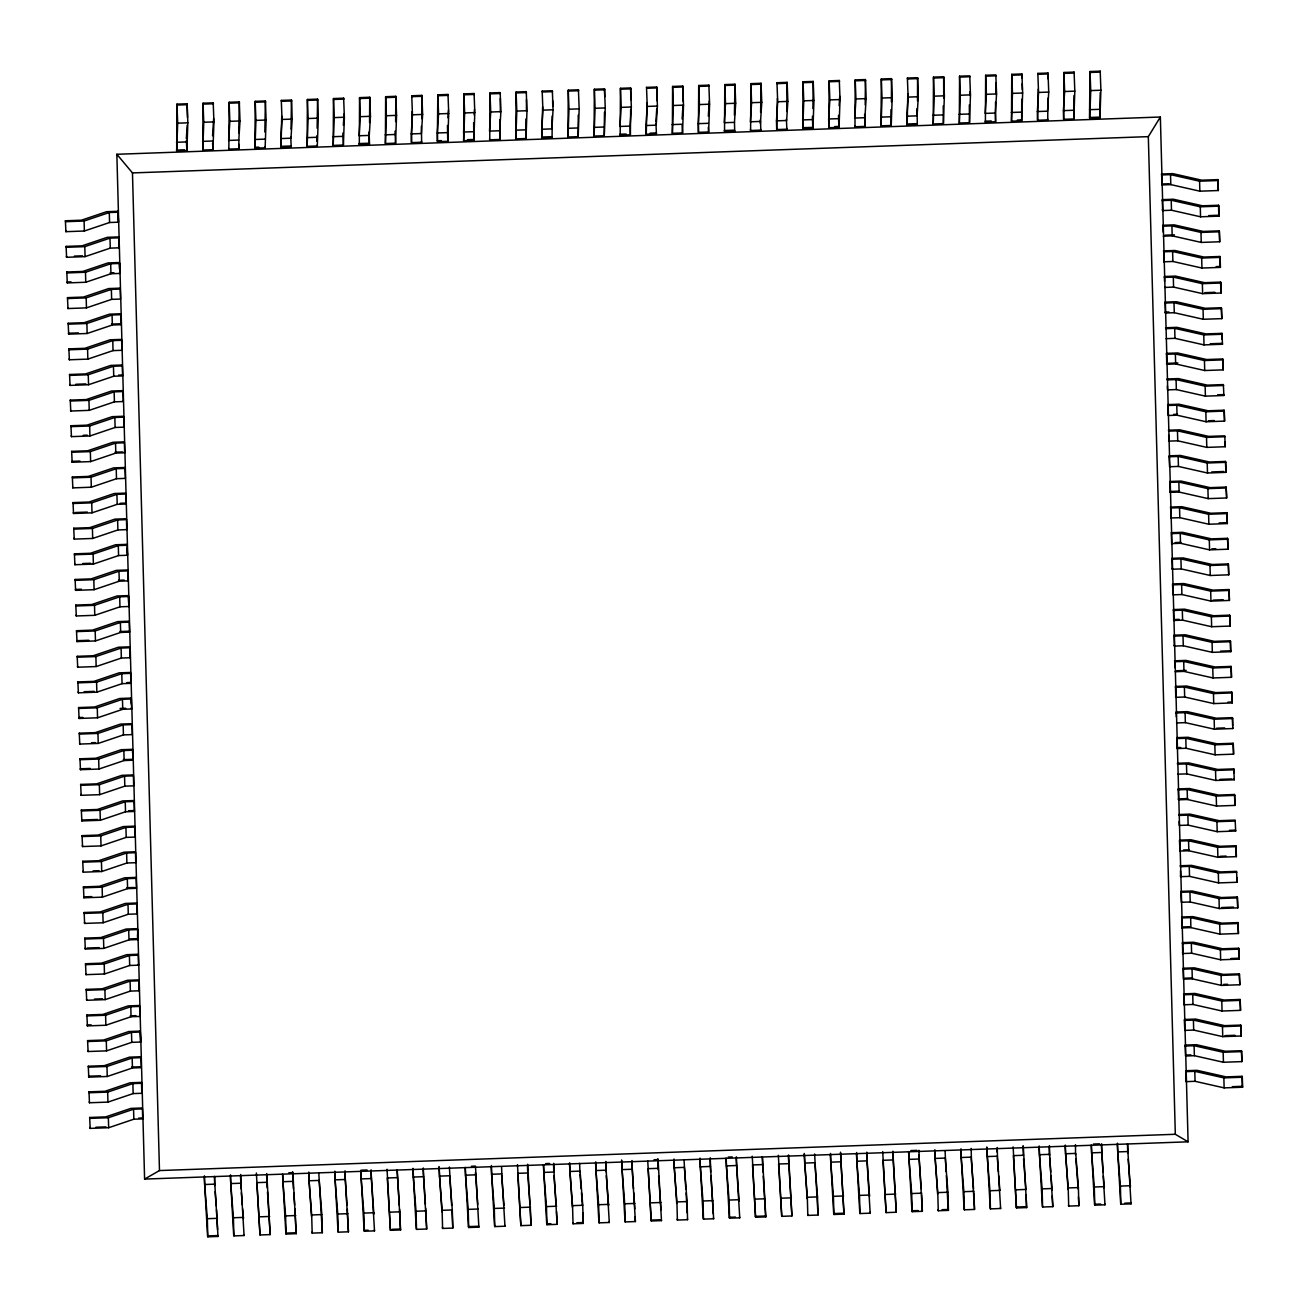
<?xml version="1.0" encoding="UTF-8"?>
<svg xmlns="http://www.w3.org/2000/svg" width="1308" height="1308" viewBox="0 0 1308 1308"><rect width="100%" height="100%" fill="white"/><g stroke="black" fill="none" stroke-linecap="round" stroke-linejoin="round"><path stroke-width="1.5" d="M176.694 150.992L177.675 123.181L176.956 104.133L187.126 103.773L187.845 122.821L186.864 150.633L176.694 150.992L176.956 104.133M186.341 138.599L187.191 125.241M213.204 102.841L213.94 121.889L212.959 149.701L202.789 150.06L203.77 122.249L203.034 103.201L213.204 102.841L213.449 103.757L203.263 104.117M212.55 135.77L213.645 118.57M229.129 102.269L229.848 121.317L228.638 140.43L238.808 140.054L240.018 120.957L239.299 101.91L229.129 102.269L228.867 149.128L239.037 148.769L238.808 140.054M238.759 132.925L239.299 101.91M254.962 148.196L255.943 120.385L255.207 101.337L265.393 100.978L266.113 120.025L265.132 147.837L254.962 148.196L255.207 101.337M264.837 131.994L265.393 100.978M281.727 116.15L281.04 147.264L291.226 146.905L290.736 136.735M280.811 138.566L282.021 119.453L281.302 100.405L291.471 100.046L292.191 119.093L290.981 138.207L280.811 138.566L281.04 147.264M291.046 129.149L291.471 100.046M307.135 146.349L308.116 118.521L307.38 99.49L317.566 99.114L318.285 118.161L317.304 145.973L307.135 146.349L307.38 99.49M317.141 128.217L317.566 99.114M343.644 98.182L344.38 117.23L343.399 145.041L333.213 145.417L334.194 117.606L333.475 98.558L343.644 98.182L343.89 99.097L333.704 99.457M343.35 125.372L344.069 113.91M359.569 97.626L360.289 116.674L359.079 135.77L369.248 135.411L370.458 116.298L369.739 97.25L359.569 97.626L359.308 144.485L369.477 144.109L369.248 135.411M369.559 122.543L369.739 97.25M385.402 143.553L386.367 115.742L385.647 96.694L395.817 96.318L396.553 115.366L395.572 143.177L385.402 143.553L385.647 96.694M395.637 121.611L395.817 96.318M412.167 111.491L411.48 142.621L421.65 142.245L421.372 126.402M411.252 133.907L412.461 114.81L411.742 95.762L421.912 95.386L422.631 114.434L421.421 133.547L411.252 133.907L411.48 142.621M421.846 118.766L421.912 95.386M448.006 94.454L448.726 113.502L447.745 141.313L437.575 141.689L437.33 132.975L438.556 113.878L437.82 94.83L448.006 94.454L448.235 95.37L438.066 95.729M447.45 125.47L447.745 141.313M447.941 117.834L448.431 110.183M474.085 93.522L474.804 112.57L473.839 140.381L463.653 140.757L464.634 112.946L463.915 93.898L474.085 93.522L474.314 94.438L464.144 94.797M473.659 122.625L473.839 140.381M474.15 114.99L474.51 109.251M489.993 92.966L490.729 112.014L489.503 131.111L499.689 130.751L500.899 111.638L500.179 92.59L489.993 92.966L489.748 139.825L499.918 139.449L499.689 130.751M499.869 119.78L499.918 139.449M500.359 112.145L500.326 98.492M515.826 138.893L516.807 111.082L516.088 92.034L526.257 91.658L526.993 110.706L526.012 138.517L515.826 138.893L516.088 92.034M525.963 118.848L526.012 138.517M526.437 111.213L526.47 99.522M542.607 106.831L541.921 137.961L552.09 137.602L552.172 116.02M541.692 129.247L542.902 110.15L542.182 91.102L552.352 90.743L553.071 109.774L551.862 128.887L541.692 129.247L541.921 137.961M578.43 89.811L579.166 108.858L578.185 136.67L567.999 137.029L568.98 109.218L568.261 90.17L578.43 89.811L578.676 90.71L568.49 91.07M578.25 115.088L578.185 136.67M594.094 136.097L595.075 108.286L594.355 89.238L604.525 88.879L605.244 107.926L604.263 135.738L594.094 136.097L594.355 89.238M604.459 112.243L604.263 135.738M620.433 88.306L621.153 107.354L619.943 126.451L630.113 126.091L631.339 106.994L630.603 87.947L620.433 88.306L620.188 135.165L630.358 134.806L630.113 126.091M630.669 109.398L630.358 134.806M646.953 103.103L646.266 134.233L656.436 133.874L655.962 123.688M646.038 125.519L647.247 106.422L646.528 87.374L656.698 87.015L657.417 106.062L656.207 125.159L646.038 125.519L646.266 134.233M655.913 121.84L656.763 108.466M672.361 133.302L673.342 105.49L672.606 86.442L682.792 86.083L683.512 105.13L682.531 132.942L672.361 133.302L672.606 86.442M682.122 118.995L682.972 105.621M708.871 85.151L709.59 104.199L708.625 132.01L698.439 132.37L698.21 123.655L699.42 104.558L698.701 85.51L708.871 85.151L709.1 86.05L698.93 86.41M708.331 116.15L709.296 100.88M724.779 84.579L725.515 103.626L724.289 122.723L734.475 122.363L735.685 103.267L734.965 84.219L724.779 84.579L724.534 131.438L734.704 131.078L734.475 122.363M734.409 115.218L734.965 84.219M750.874 83.647L751.593 102.694L750.383 121.791L760.553 121.431L761.779 102.335L761.043 83.287L750.874 83.647L750.612 130.506L760.798 130.146L760.553 121.431M760.618 112.39L761.043 83.287M777.393 98.443L776.707 129.574L786.876 129.214L786.402 119.028M776.478 120.859L777.688 101.762L776.968 82.715L787.138 82.355L787.857 101.403L786.648 120.5L776.478 120.859L776.707 129.574M786.713 111.458L787.138 82.355M802.801 128.642L803.766 100.83L803.047 81.783L813.216 81.423L813.952 100.471L812.971 128.282L802.801 128.642L803.047 81.783M812.922 108.613L813.216 81.423M839.311 80.491L840.03 99.539L839.049 127.35L828.88 127.71L828.651 118.995L829.861 99.898L829.141 80.851L839.311 80.491L839.54 81.39L829.37 81.766M839.131 105.768L839.736 96.22M855.219 79.919L855.955 98.967L854.729 118.063L864.915 117.704L866.125 98.607L865.405 79.559L855.219 79.919L854.974 126.778L865.144 126.418L864.915 117.704M865.209 104.836L865.405 79.559M881.052 125.846L882.033 98.035L881.314 78.987L891.484 78.627L892.203 97.675L891.222 125.486L881.052 125.846L881.314 78.987M890.944 109.627L891.222 125.486M891.418 101.991L891.484 78.627M907.817 93.784L907.147 124.914L917.317 124.554L917.022 108.695M906.902 116.199L908.128 97.103L907.392 78.055L917.578 77.695L918.298 96.743L917.088 115.84L906.902 116.199L907.147 124.914M917.513 101.059L917.578 77.695M933.225 123.982L934.206 96.171L933.487 77.123L943.657 76.763L944.376 95.811L943.411 123.622L933.225 123.982L933.487 77.123M943.231 105.866L943.411 123.622M943.722 98.214L943.657 76.763M959.32 123.05L960.301 95.239L959.565 76.191L969.751 75.831L970.471 94.879L969.49 122.69L959.32 123.05L959.565 76.191M969.326 104.934L969.49 122.69M969.931 95.386L970.176 91.56M985.66 75.259L986.379 94.307L985.169 113.404L995.339 113.044L996.565 93.947L995.829 74.899L985.66 75.259L985.398 122.118L995.584 121.758L995.339 113.044M995.535 102.089L995.584 121.758M996.009 94.454L996.042 82.764M1011.493 121.186L1012.474 93.375L1011.754 74.327L1021.924 73.967L1022.643 93.015L1021.662 120.827L1011.493 121.186L1011.754 74.327M1021.744 99.245L1021.662 120.827M1038.258 89.124L1037.587 120.254L1047.757 119.895L1047.822 98.313M1037.342 111.54L1038.552 92.443L1037.833 73.395L1048.002 73.035L1048.738 92.083L1047.512 111.18L1037.342 111.54L1037.587 120.254M1074.097 72.103L1074.816 91.151L1073.835 118.963L1063.666 119.322L1063.437 110.608L1064.647 91.511L1063.927 72.463L1074.097 72.103L1074.326 73.019L1064.156 73.379M1074.032 95.468L1073.835 118.963M1100.191 71.172L1100.911 90.219L1099.93 118.031L1089.76 118.39L1090.741 90.579L1090.005 71.531L1100.191 71.172L1100.42 72.087L1090.251 72.447M1100.241 92.639L1099.93 118.031M1188.089 1141.819L1175.32 1134.281L1148.326 136.637L1160.36 117.017L116.853 154.279L144.599 1179.08L1188.089 1141.819L1160.36 117.017M144.599 1179.08L159.478 1170.562L1175.32 1134.281M118.161 212.207L117.933 211.291L106.602 211.7L81.423 220.202L65.4 220.774L65.629 221.69L84.104 221.019L109.3 212.517L118.161 212.207L118.439 222.197L109.561 222.507L84.366 231.009L65.907 231.679L65.678 230.764M118.848 237.827L118.619 236.912L107.305 237.32L82.11 245.822L66.087 246.394L66.332 247.31L84.791 246.64L109.986 238.138L118.848 237.827L119.126 247.817L110.264 248.128L85.069 256.63L66.594 257.3L66.365 256.384M119.551 263.448L119.322 262.532L107.992 262.941L82.796 271.443L66.79 272.015L67.019 272.931L85.494 272.26L110.673 263.758L119.551 263.448L119.813 273.437L110.951 273.748L85.756 282.25L67.297 282.92L67.051 282.005L71.057 281.858M120.238 289.068L120.009 288.152L108.678 288.561L83.499 297.063L67.476 297.635L67.705 298.551L86.181 297.881L111.376 289.379L120.238 289.068L120.516 299.058L111.638 299.368L86.459 307.87L67.983 308.541L67.754 307.625M120.941 314.688L120.696 313.773L109.382 314.182L84.186 322.684L68.18 323.256L68.408 324.171L86.884 323.501L112.063 314.999L120.941 314.688L121.203 324.678L112.341 324.989L87.145 333.491L68.67 334.161L68.441 333.246L78.447 332.886M121.628 340.293L121.399 339.393L110.068 339.802L84.889 348.304L68.866 348.876L69.095 349.792L87.571 349.122L112.766 340.62L121.628 340.293L121.906 350.299L113.028 350.609L87.849 359.111L69.373 359.782L69.144 358.866M122.331 365.913L122.085 365.014L110.771 365.423L85.576 373.924L69.553 374.497L69.798 375.396L88.257 374.742L113.453 366.24L122.331 365.913L122.592 375.919L113.731 376.23L88.535 384.732L70.06 385.402L69.831 384.487M123.017 391.533L122.788 390.634L111.458 391.043L86.263 399.545L70.256 400.117L70.485 401.016L88.96 400.362L114.139 391.86L123.017 391.533L123.295 401.54L114.417 401.85L89.222 410.352L70.763 411.023L70.518 410.107M123.704 417.154L123.475 416.255L112.161 416.663L86.966 425.165L70.943 425.738L71.188 426.637L89.647 425.983L114.842 417.481L123.704 417.154L123.982 427.16L115.104 427.471L89.925 435.973L71.45 436.643L71.221 435.728M124.407 442.774L124.178 441.875L112.848 442.284L87.652 450.786L71.646 451.358L71.875 452.257L90.35 451.603L115.529 443.101L124.407 442.774L124.669 452.781L115.807 453.091L90.612 461.593L72.153 462.264L71.907 461.348L79.919 461.054M125.094 468.395L124.865 467.496L113.534 467.904L88.355 476.406L72.332 476.979L72.561 477.878L91.037 477.224L116.232 468.722L125.094 468.395L125.372 478.385L116.494 478.712L91.315 487.214L72.839 487.884L72.61 486.968M125.797 494.015L125.552 493.116L114.237 493.508L89.042 502.027L73.035 502.599L73.264 503.498L91.724 502.844L116.919 494.342L125.797 494.015L126.058 504.005L117.197 504.332L92.001 512.834L73.526 513.488L73.297 512.589M126.484 519.636L126.255 518.736L114.924 519.129L89.745 527.647L73.722 528.219L73.951 529.119L92.427 528.465L117.622 519.963L126.484 519.636L126.762 529.626L117.883 529.953L92.688 538.455L74.229 539.109L73.984 538.209M127.17 545.256L126.941 544.357L115.627 544.749L90.432 553.268L74.409 553.84L74.654 554.739L93.113 554.085L118.309 545.583L127.17 545.256L127.448 555.246L118.57 555.573L93.391 564.075L74.916 564.729L74.687 563.83M127.873 570.877L127.644 569.977L116.314 570.37L91.119 578.888L75.112 579.46L75.341 580.36L93.816 579.706L118.995 571.204L127.873 570.877L128.135 580.866L119.273 581.193L94.078 589.695L75.619 590.349L75.374 589.45L81.39 589.238M128.56 596.497L128.331 595.598L117.001 595.99L91.822 604.509L75.799 605.081L76.028 605.98L94.503 605.326L119.698 596.824L128.56 596.497L128.838 606.487L119.96 606.814L94.781 615.316L76.305 615.97L76.077 615.071M129.263 622.117L129.018 621.218L117.704 621.611L92.508 630.129L76.502 630.701L76.731 631.601L95.19 630.947L120.385 622.444L129.263 622.117L129.525 632.107L120.663 632.434L95.468 640.936L76.992 641.59L76.763 640.691L88.78 640.266M129.95 647.738L129.721 646.839L118.39 647.231L93.211 655.749L77.188 656.322L77.417 657.221L95.893 656.567L121.088 648.065L129.95 647.738L130.228 657.728L121.35 658.055L96.154 666.557L77.695 667.211L77.466 666.312M130.637 673.358L130.408 672.459L119.093 672.852L93.898 681.37L77.875 681.942L78.12 682.841L96.579 682.187L121.775 673.685L130.637 673.358L130.914 683.348L122.053 683.675L96.857 692.177L78.382 692.831L78.153 691.932M131.34 698.979L131.111 698.08L119.78 698.472L94.585 706.99L78.578 707.563L78.807 708.462L97.282 707.808L122.462 699.289L131.34 698.979L131.601 708.969L122.739 709.296L97.544 717.798L79.085 718.452L78.84 717.552L82.845 717.405M132.026 724.599L131.797 723.7L120.467 724.092L95.288 732.611L79.265 733.183L79.494 734.082L97.969 733.428L123.165 724.91L132.026 724.599L132.304 734.589L123.426 734.916L98.247 743.418L79.772 744.072L79.543 743.173M132.729 750.22L132.484 749.321L121.17 749.713L95.975 758.231L79.968 758.803L80.197 759.703L98.672 759.049L123.851 750.53L132.729 750.22L132.991 760.21L124.129 760.537L98.934 769.039L80.458 769.693L80.229 768.793L90.236 768.434M133.416 775.84L133.187 774.925L121.857 775.333L96.678 783.852L80.655 784.424L80.883 785.323L99.359 784.669L124.554 776.151L133.416 775.84L133.694 785.83L124.816 786.157L99.637 794.659L81.161 795.313L80.933 794.414M134.119 801.461L133.874 800.545L122.56 800.954L97.364 809.472L81.341 810.028L81.587 810.944L100.046 810.29L125.241 801.771L134.119 801.461L134.381 811.451L125.519 811.778L100.324 820.279L81.848 820.934L81.619 820.034L97.642 819.462M134.806 827.081L134.577 826.166L123.246 826.574L98.051 835.076L82.044 835.649L82.273 836.564L100.749 835.91L125.928 827.392L134.806 827.081L135.067 837.071L126.206 837.382L101.01 845.9L82.551 846.554L82.306 845.655M135.492 852.702L135.264 851.786L123.949 852.195L98.754 860.697L82.731 861.269L82.976 862.185L101.435 861.531L126.631 853.012L135.492 852.702L135.77 862.691L126.892 863.002L101.713 871.52L83.238 872.174L83.009 871.275M136.196 878.322L135.967 877.406L124.636 877.815L99.441 886.317L83.434 886.889L83.663 887.805L102.138 887.151L127.317 878.633L136.196 878.322L136.457 888.312L127.595 888.623L102.4 897.141L83.925 897.795L83.696 896.896L91.707 896.601M136.882 903.942L136.653 903.027L125.323 903.436L100.144 911.938L84.121 912.51L84.35 913.425L102.825 912.771L128.02 904.253L136.882 903.942L137.16 913.932L128.282 914.243L103.103 922.761L84.628 923.415L84.399 922.516M137.585 929.563L137.34 928.647L126.026 929.056L100.83 937.558L84.824 938.13L85.053 939.046L103.512 938.392L128.707 929.874L137.585 929.563L137.847 939.553L128.985 939.863L103.79 948.382L85.314 949.036L85.085 948.12M138.272 955.183L138.043 954.268L126.713 954.676L101.534 963.179L85.51 963.751L85.739 964.666L104.215 964.012L129.41 955.494L138.272 955.183L138.55 965.173L129.672 965.484L104.477 974.002L86.017 974.656L85.772 973.741M138.959 980.804L138.73 979.888L127.416 980.297L102.22 988.799L86.197 989.371L86.442 990.287L104.902 989.633L130.097 981.114L138.959 980.804L139.237 990.794L130.359 991.104L105.18 999.623L86.704 1000.277L86.475 999.361M139.662 1006.424L139.433 1005.509L128.102 1005.917L102.907 1014.419L86.9 1014.992L87.129 1015.907L105.605 1015.253L130.784 1006.735L139.662 1006.424L139.923 1016.414L131.062 1016.725L105.866 1025.243L87.407 1025.897L87.162 1024.981L91.168 1024.851M140.348 1032.045L140.12 1031.129L128.789 1031.538L103.61 1040.04L87.587 1040.612L87.816 1041.528L106.291 1040.857L131.487 1032.355L140.348 1032.045L140.626 1042.035L131.748 1042.345L106.569 1050.864L88.094 1051.518L87.865 1050.602M141.051 1057.665L140.806 1056.75L129.492 1057.158L104.297 1065.66L88.29 1066.233L88.519 1067.148L106.978 1066.478L132.173 1057.976L141.051 1057.665L141.313 1067.655L132.451 1067.966L107.256 1076.484L88.78 1077.138L88.552 1076.222L100.569 1075.797M141.738 1083.286L141.509 1082.37L130.179 1082.779L105 1091.281L88.977 1091.853L89.206 1092.769L107.681 1092.098L132.876 1083.596L141.738 1083.286L142.016 1093.275L133.138 1093.586L107.943 1102.104L89.484 1102.758L89.255 1101.843M142.425 1108.906L142.196 1107.99L130.882 1108.399L105.686 1116.901L89.663 1117.473L89.909 1118.389L108.368 1117.719L133.563 1109.217L142.425 1108.906L142.703 1118.896L133.841 1119.207L108.646 1127.725L90.17 1128.379L89.941 1127.463M177.185 105.049L187.355 104.689M229.358 103.185L239.528 102.825M255.452 102.253L265.622 101.893M291.7 100.961L281.531 101.321L281.302 100.405M307.625 100.389L317.795 100.029M359.798 98.525L369.968 98.165M385.876 97.593L396.062 97.233M422.141 96.302L411.971 96.661L411.742 95.762M490.238 93.865L500.408 93.506M516.317 92.933L526.486 92.574M552.581 91.642L542.411 92.001L542.182 91.102M594.584 90.138L604.754 89.778M620.662 89.206L630.848 88.846M656.927 87.914L646.757 88.274L646.528 87.374M672.852 87.342L683.021 86.982M725.024 85.478L735.194 85.118M751.103 84.546L761.289 84.186M787.367 83.254L777.197 83.63L776.968 82.715M803.276 82.698L813.462 82.322M855.448 80.834L865.634 80.458M881.543 79.902L891.713 79.526M917.807 78.594L907.638 78.971L907.392 78.055M933.716 78.039L943.885 77.662M959.81 77.107L969.98 76.731M985.889 76.175L996.075 75.799M1011.983 75.243L1022.153 74.883M1048.248 73.951L1038.062 74.311L1037.833 73.395M177.675 123.181L187.845 122.821M203.77 122.249L213.94 121.889M229.848 121.317L240.018 120.957M255.943 120.385L266.113 120.025M282.021 119.453L292.191 119.093M308.116 118.521L318.285 118.161M334.194 117.606L344.38 117.23M360.289 116.674L370.458 116.298M386.367 115.742L396.553 115.366M412.461 114.81L422.631 114.434M438.556 113.878L448.726 113.502M464.634 112.946L474.804 112.57M490.729 112.014L500.899 111.638M516.807 111.082L526.993 110.706M542.902 110.15L553.071 109.774M568.98 109.218L579.166 108.858M595.075 108.286L605.244 107.926M621.153 107.354L631.339 106.994M647.247 106.422L657.417 106.062M673.342 105.49L683.512 105.13M699.42 104.558L709.59 104.199M725.515 103.626L735.685 103.267M751.593 102.694L761.779 102.335M777.688 101.762L787.857 101.403M803.766 100.83L813.952 100.471M829.861 99.898L840.03 99.539M855.955 98.967L866.125 98.607M882.033 98.035L892.203 97.675M908.128 97.103L918.298 96.743M934.206 96.171L944.376 95.811M960.301 95.239L970.471 94.879M986.379 94.307L996.565 93.947M1012.474 93.375L1022.643 93.015M1038.552 92.443L1048.738 92.083M1064.647 91.511L1074.816 91.151M1090.741 90.579L1100.911 90.219M176.466 142.294L186.635 141.918M202.544 141.362L212.73 140.986M254.717 139.498L264.903 139.122M306.889 137.634L317.076 137.275M332.984 136.702L343.154 136.343M385.157 134.838L395.327 134.479M437.33 132.975L447.516 132.615M463.424 132.043L473.594 131.683M515.597 130.179L525.767 129.819M567.77 128.315L577.94 127.955M593.865 127.383L604.034 127.023M672.116 124.587L682.302 124.227M698.21 123.655L708.38 123.295M802.556 119.927L812.726 119.568M828.651 118.995L838.82 118.636M880.824 117.131L890.993 116.772M932.996 115.267L943.166 114.908M959.075 114.336L969.261 113.976M1011.264 112.472L1021.434 112.112M1063.437 110.608L1073.606 110.248M1089.515 109.676L1099.701 109.316M176.466 150.093L184.608 149.799M254.733 147.297L258.788 147.15M280.811 146.365L290.981 146.005L291.226 146.905M369.477 144.109L369.248 143.21L359.079 143.569L359.308 144.485M437.82 94.83L437.33 140.773L441.401 140.626M467.496 139.694L473.594 139.482M541.692 137.046L551.862 136.686L552.09 137.602M626.058 134.037L619.943 134.25L620.188 135.165M650.109 133.171L656.207 132.958L656.436 133.874M802.556 127.726L812.742 127.367L812.971 128.282M834.749 126.582L838.82 126.435L839.049 127.35M906.918 124.015L917.088 123.639L917.317 124.554M991.284 120.99L985.169 121.219L985.398 122.118M1017.362 120.058L1021.434 119.911M1090.005 71.531L1089.515 117.491L1099.701 117.115M116.853 154.279L132.468 172.918L1148.326 136.637M1218.059 180.537L1217.83 179.621L1201.807 180.193L1172.753 173.621L1161.422 174.029L1161.651 174.945L1170.529 174.618L1199.583 181.191L1218.059 180.537L1218.337 190.527L1199.861 191.181L1170.807 184.608L1161.929 184.935M1161.7 184.019L1169.238 183.758M1218.745 206.157L1218.516 205.242L1202.51 205.814L1173.44 199.241L1162.125 199.65L1162.354 200.565L1171.216 200.238L1200.286 206.811L1218.745 206.157L1219.023 216.147L1200.548 216.801L1171.494 210.228L1162.616 210.555L1162.387 209.64M74.376 256.106L82.388 255.812M1208.788 215.591L1218.794 215.231L1219.023 216.147M1219.448 231.778L1219.22 230.862L1203.197 231.434L1174.143 224.862L1162.812 225.27L1163.041 226.186L1171.919 225.859L1200.973 232.432L1219.448 231.778L1219.71 241.767L1201.251 242.421L1172.181 235.849L1163.319 236.176M110.15 272.865L113.927 272.718M1164.97 235.195L1174.404 234.851M1220.135 257.398L1219.906 256.482L1203.883 257.055L1174.829 250.482L1163.499 250.891L1163.744 251.79L1172.606 251.479L1201.676 258.052L1220.135 257.398L1220.413 267.388L1201.938 268.042L1172.884 261.469L1164.006 261.796L1163.777 260.881M1216.178 266.619L1220.184 266.472L1220.413 267.388M1220.838 283.019L1220.593 282.103L1204.586 282.675L1175.516 276.102L1164.202 276.511L1164.431 277.41L1173.309 277.1L1202.363 283.673L1220.838 283.019L1221.1 293.008L1202.641 293.662L1173.57 287.09L1164.709 287.417M111.54 324.106L120.974 323.763L121.203 324.678M1204.848 292.665L1214.87 292.305M1221.525 308.639L1221.296 307.723L1205.273 308.296L1176.219 301.723L1164.888 302.132L1165.134 303.031L1173.995 302.72L1203.049 309.293L1221.525 308.639L1221.803 318.629L1203.327 319.283L1174.273 312.71L1165.395 313.037L1165.166 312.122L1168.943 311.991M1222.228 334.259L1203.752 334.913L1174.682 328.341L1165.82 328.651L1165.591 327.752L1176.906 327.343L1205.976 333.916L1221.983 333.344L1222.49 344.249L1204.014 344.903L1174.96 338.331L1166.082 338.658M118.587 375.134L122.363 375.004L122.592 375.919M75.831 384.274L85.854 383.914M1210.243 343.759L1222.261 343.334L1222.49 344.249M1222.915 359.88L1222.686 358.964L1206.663 359.536L1177.609 352.964L1166.278 353.373L1166.507 354.272L1175.385 353.961L1204.439 360.534L1222.915 359.88L1223.176 369.87L1204.717 370.524L1175.647 363.951L1166.785 364.278L1166.556 363.362L1177.87 362.954M1166.981 378.993L1178.295 378.584L1207.366 385.157L1223.372 384.585L1223.879 395.49L1205.404 396.144L1176.35 389.571L1167.472 389.882L1167.374 385.893M1167.21 379.892L1176.072 379.582L1205.142 386.154L1223.601 385.484M83.238 435.302L87.227 435.155M1217.634 394.787L1223.65 394.575L1223.879 395.49M1167.897 405.513L1176.775 405.202L1205.829 411.775L1224.304 411.104L1224.566 421.111L1206.107 421.765L1177.036 415.192L1168.175 415.503L1167.668 404.613L1178.982 404.205L1208.052 410.777L1224.075 410.205L1224.304 411.104M115.006 452.208L122.56 451.93M1173.603 414.407L1177.38 414.26M1208.314 420.767L1214.331 420.555M1168.355 430.234L1179.685 429.825L1208.739 436.398L1224.762 435.826L1225.269 446.731L1206.793 447.385L1177.74 440.812L1168.861 441.123L1168.633 440.224M1168.6 431.133L1177.462 430.822L1206.532 437.395L1224.991 436.725M1169.287 456.754L1178.165 456.443L1207.219 463.016L1225.694 462.345L1225.956 472.351L1207.48 473.006L1178.426 466.433L1169.565 466.743L1169.058 455.854L1180.372 455.446L1209.442 462.018L1225.449 461.446L1225.694 462.345M120.172 503.302L125.83 503.106L126.058 504.005M75.308 512.523L87.309 512.082M1211.715 471.943L1223.716 471.501M1169.744 481.475L1181.075 481.066L1210.129 487.639L1226.152 487.066L1226.659 497.972L1208.183 498.626L1179.113 492.053L1170.251 492.364L1170.022 491.465L1179.456 491.121M1226.381 487.966L1207.905 488.636L1178.851 482.063L1169.973 482.374L1170.251 492.364M1227.068 513.586L1226.839 512.687L1210.832 513.259L1181.762 506.686L1170.447 507.095L1170.676 507.994L1179.538 507.684L1208.608 514.257L1227.068 513.586L1227.345 523.576L1208.87 524.246L1179.816 517.674L1170.938 517.984L1170.709 517.085M82.698 563.535L90.693 563.258M1219.105 522.955L1227.117 522.677L1227.345 523.576M1171.134 532.716L1182.465 532.307L1211.519 538.88L1227.542 538.307L1228.032 549.197L1209.573 549.867L1180.503 543.294L1171.641 543.605L1171.363 533.615L1180.241 533.304L1209.295 539.877L1227.771 539.207M118.472 580.294L124.129 580.098M1175.173 542.575L1180.846 542.362M1211.797 548.87L1215.786 548.722M1228.457 564.827L1228.228 563.928L1212.205 564.5L1183.151 557.927L1171.821 558.336L1172.066 559.235L1180.928 558.925L1209.998 565.497L1228.457 564.827L1228.735 574.817L1210.26 575.487L1181.206 568.915L1172.328 569.225L1172.099 568.326M1172.753 584.856L1181.631 584.545L1210.685 591.118L1229.16 590.448L1229.422 600.437L1210.963 601.108L1181.892 594.535L1173.031 594.846L1172.524 583.957L1183.838 583.548L1212.908 590.121L1228.915 589.548L1229.16 590.448M119.862 631.535L129.296 631.208L129.525 632.107M1213.17 600.11L1223.193 599.751M1229.847 616.068L1229.618 615.169L1213.595 615.741L1184.541 609.168L1173.211 609.577L1173.44 610.476L1182.318 610.166L1211.371 616.738L1229.847 616.068L1230.125 626.058L1211.649 626.728L1182.595 620.156L1173.717 620.466M1173.489 619.567L1179.146 619.354M1230.534 641.688L1230.305 640.789L1214.298 641.361L1185.228 634.789L1173.914 635.197L1174.143 636.097L1183.004 635.786L1212.075 642.359L1230.534 641.688L1230.812 651.678L1212.336 652.349L1183.282 645.776L1174.404 646.087L1174.175 645.187M126.909 682.58L130.686 682.449L130.914 683.348M84.153 691.719L94.176 691.36M1220.577 651.139L1230.583 650.779L1230.812 651.678M1231.237 667.309L1231.008 666.41L1214.985 666.982L1185.931 660.409L1174.6 660.818L1174.829 661.717L1183.707 661.407L1212.761 667.979L1231.237 667.309L1231.498 677.299L1213.039 677.969L1183.969 671.396L1175.107 671.707M120.058 708.462L125.715 708.266M1176.759 670.742L1186.193 670.399M1231.923 692.929L1231.695 692.03L1215.672 692.602L1186.618 686.03L1175.287 686.438L1175.532 687.338L1184.394 687.027L1213.464 693.6L1231.923 692.929L1232.201 702.919L1213.726 703.59L1184.672 697.017L1175.794 697.327L1175.565 696.428M91.544 742.731L95.549 742.601M1227.967 702.151L1231.973 702.02L1232.201 702.919M1232.627 718.55L1232.381 717.651L1216.375 718.223L1187.304 711.65L1175.99 712.043L1176.219 712.958L1185.097 712.647L1214.151 719.22L1232.627 718.55L1232.888 728.54L1214.429 729.21L1185.359 722.637L1176.497 722.948M123.328 759.637L132.762 759.31L132.991 760.21M1216.636 728.213L1224.648 727.918M1233.313 744.17L1233.084 743.271L1217.061 743.843L1188.007 737.271L1176.677 737.663L1176.922 738.579L1185.784 738.268L1214.838 744.824L1233.313 744.17L1233.591 754.16L1215.116 754.83L1186.062 748.258L1177.184 748.568L1176.955 747.669L1180.732 747.522M1234.016 769.791L1215.541 770.445L1186.47 763.888L1177.609 764.199L1177.38 763.283L1188.694 762.891L1217.764 769.464L1233.771 768.891L1234.278 779.781L1215.802 780.451L1186.748 773.878L1177.87 774.189M128.495 810.747L134.152 810.551L134.381 811.451M1220.037 779.372L1232.038 778.947M1234.703 795.411L1234.474 794.512L1218.451 795.084L1189.397 788.511L1178.067 788.904L1178.295 789.819L1187.174 789.509L1216.227 796.065L1234.703 795.411L1234.965 805.401L1216.505 806.071L1187.435 799.499L1178.573 799.809L1178.345 798.91L1187.778 798.567M1178.753 814.524L1190.084 814.132L1219.138 820.688L1235.161 820.116L1235.668 831.021L1217.192 831.692L1188.138 825.119L1179.26 825.43L1179.162 821.44M1178.999 815.44L1187.86 815.129L1216.93 821.686L1235.39 821.032M93.015 870.915L99.016 870.703M1229.422 830.335L1235.439 830.122L1235.668 831.021M1179.685 841.06L1188.563 840.75L1217.617 847.306L1236.093 846.652L1236.354 856.642L1217.895 857.296L1188.825 850.74L1179.963 851.05L1179.456 840.145L1190.77 839.752L1219.841 846.309L1235.847 845.736L1236.093 846.652M126.794 887.74L134.348 887.478M1183.495 850.004L1189.168 849.808M1220.102 856.315L1226.119 856.086M1180.143 865.765L1191.474 865.373L1220.527 871.929L1236.55 871.357L1237.057 882.262L1218.582 882.916L1189.528 876.36L1180.65 876.671L1180.421 875.755M1180.388 866.681L1189.25 866.37L1218.32 872.926L1236.779 872.273M1181.075 892.301L1189.937 891.974L1219.007 898.547L1237.482 897.893L1237.744 907.883L1219.269 908.537L1190.215 901.98L1181.353 902.291L1180.846 891.386L1192.16 890.993L1221.231 897.55L1237.237 896.977L1237.482 897.893M130.064 938.915L137.618 938.637L137.847 939.553M87.08 948.055L99.097 947.63M1221.492 907.556L1233.509 907.114M1181.533 917.006L1192.863 916.614L1221.917 923.17L1237.94 922.598L1238.447 933.503L1219.972 934.157L1190.901 927.601L1182.04 927.912L1181.811 926.996L1189.348 926.734M1238.169 923.513L1219.694 924.167L1190.64 917.595L1181.762 917.922L1182.04 927.912M1238.856 949.134L1238.627 948.218L1222.62 948.79L1193.55 942.234L1182.236 942.627L1182.465 943.542L1191.326 943.215L1220.397 949.788L1238.856 949.134L1239.134 959.124L1220.658 959.778L1191.604 953.221L1182.726 953.532L1182.497 952.616M94.487 999.083L102.482 998.789M1230.893 958.502L1238.905 958.208L1239.134 959.124M1182.922 968.247L1194.253 967.838L1223.307 974.411L1239.33 973.839L1239.821 984.744L1221.361 985.398L1192.291 978.842L1183.429 979.152L1183.151 969.163L1192.029 968.836L1221.083 975.408L1239.559 974.754M130.26 1015.842L135.918 1015.646M1185.081 978.171L1192.634 977.91M1223.585 984.401L1227.574 984.27M1240.246 1000.375L1240.017 999.459L1223.994 1000.031L1194.94 993.459L1183.609 993.867L1183.854 994.783L1192.716 994.456L1221.786 1001.029L1240.246 1000.375L1240.524 1010.365L1222.048 1011.019L1192.994 1004.462L1184.116 1004.773L1183.887 1003.857M1184.541 1020.404L1193.419 1020.077L1222.473 1026.649L1240.949 1025.995L1241.21 1035.985L1222.751 1036.639L1193.681 1030.066L1184.819 1030.393L1184.312 1019.488L1195.626 1019.079L1224.697 1025.652L1240.703 1025.08L1240.949 1025.995M131.65 1067.083L141.084 1066.739L141.313 1067.655M1224.958 1035.642L1234.981 1035.298M1241.635 1051.616L1241.406 1050.7L1225.383 1051.272L1196.33 1044.7L1184.999 1045.108L1185.228 1046.024L1194.106 1045.697L1223.16 1052.27L1241.635 1051.616L1241.913 1061.605L1223.438 1062.26L1194.368 1055.687L1185.506 1056.014M1185.277 1055.098L1190.934 1054.902M1242.322 1077.236L1242.093 1076.321L1226.086 1076.893L1197.016 1070.32L1185.702 1070.729L1185.931 1071.644L1194.793 1071.317L1223.863 1077.89L1242.322 1077.236L1242.6 1087.226L1224.125 1087.88L1195.071 1081.307L1186.193 1081.634L1185.964 1080.719M138.697 1118.127L142.474 1117.98L142.703 1118.896M95.942 1127.251L105.964 1126.891M1232.349 1086.67L1242.371 1086.31L1242.6 1087.226M288.806 1172.785L292.861 1172.638L296.246 1233.673L286.076 1234.033L285.847 1233.117L282.512 1173.946M360.959 1170.219L367.058 1169.99M471.403 1166.262L475.474 1166.115L478.859 1227.149L468.689 1227.509L468.46 1226.61L465.125 1167.423M545.6 1163.613L549.671 1163.466M654.016 1159.738L658.087 1159.607L661.472 1220.626L651.302 1220.985L651.073 1220.086L647.738 1160.915M728.213 1157.09L732.284 1156.959M910.826 1150.582L916.924 1150.353M1093.439 1144.059L1099.537 1143.83M204.44 1175.794L204.669 1184.508L214.839 1184.149L217.995 1236.469L207.808 1236.828L207.58 1235.913L204.244 1176.742M230.519 1174.862L230.764 1183.576L240.934 1183.217L244.073 1235.537L233.903 1235.897L233.674 1234.981L230.339 1175.81M267.012 1182.285L256.842 1182.645L259.998 1234.965L270.167 1234.605L266.783 1173.57M282.741 1174.747L282.937 1181.713L293.106 1181.353M308.786 1172.066L309.015 1180.781L319.185 1180.421L321.85 1214.592L322.34 1232.741L312.171 1233.101L311.925 1232.201M334.864 1171.15L335.11 1179.849L345.279 1179.489L348.435 1231.809L338.249 1232.169L338.02 1231.269L334.684 1172.082M361.008 1171.952L361.188 1178.917L371.374 1178.557L374.513 1230.877L364.343 1231.237L364.114 1230.338L360.779 1171.15M397.452 1177.625L387.282 1177.985L390.422 1230.305L400.608 1229.945L397.272 1170.66M413.132 1168.355L413.361 1177.053L423.547 1176.693L426.686 1229.013L416.516 1229.373L416.287 1228.474L412.952 1169.287M439.226 1167.423L439.455 1176.121L449.625 1175.761L452.29 1209.949L452.781 1228.081L442.594 1228.441L442.366 1227.542M465.354 1168.224L465.55 1175.189L475.72 1174.829M491.399 1165.559L491.628 1174.257L501.798 1173.897L504.953 1226.217L494.784 1226.577L494.538 1225.678L491.203 1166.491M527.892 1172.965L517.723 1173.325L520.862 1225.645L531.032 1225.285L527.664 1164.251M543.621 1165.428L543.801 1172.393L553.987 1172.033L557.126 1224.353L546.957 1224.713L546.711 1223.814L543.392 1164.643M569.65 1162.763L569.896 1171.477L580.065 1171.101L582.73 1205.289L583.221 1223.421L573.035 1223.781L572.806 1222.882M595.745 1161.831L595.974 1170.546L606.16 1170.169L609.299 1222.49L599.129 1222.849L598.9 1221.95L595.565 1162.779M621.823 1160.899L622.068 1169.614L632.238 1169.238L635.394 1221.558L625.208 1221.917L624.979 1221.018L621.594 1159.983M658.333 1168.306L648.147 1168.682L651.302 1220.985M674.012 1159.035L674.241 1167.75L684.411 1167.374L687.076 1201.562L687.567 1219.694L677.397 1220.053L677.152 1219.154M700.091 1158.103L700.336 1166.818L710.506 1166.442L713.645 1218.762L703.475 1219.121L703.246 1218.222L699.911 1159.052M726.234 1158.904L726.414 1165.886L736.584 1165.51L739.739 1217.83L729.57 1218.189L729.324 1217.29L726.005 1158.12M762.678 1164.578L752.509 1164.954L755.648 1217.257L765.818 1216.898L762.482 1157.613M788.773 1163.646L778.587 1164.022L781.743 1216.342L791.912 1215.966L788.528 1154.948M804.436 1154.375L804.682 1163.09L814.851 1162.714L817.516 1196.902L818.007 1215.034L807.821 1215.41L807.592 1214.494M830.531 1153.443L830.76 1162.158L840.946 1161.798L844.085 1214.102L833.915 1214.478L833.687 1213.562L830.351 1154.392M856.626 1152.512L856.854 1161.226L867.024 1160.866L870.18 1213.17L859.994 1213.546L859.765 1212.63L856.429 1153.46M893.119 1159.934L882.949 1160.294L886.088 1212.614L896.258 1212.238L892.874 1151.22M908.847 1152.397L909.027 1159.362L919.197 1159.002L922.353 1211.306L912.183 1211.682L911.938 1210.767L908.602 1151.596M934.877 1149.716L935.122 1158.43L945.292 1158.071L947.94 1192.242L948.431 1210.374L938.261 1210.75L938.032 1209.835M960.971 1148.784L961.2 1157.498L971.37 1157.139L974.525 1209.442L964.356 1209.818L964.11 1208.903L960.791 1149.732M987.05 1147.852L987.295 1156.566L997.464 1156.207L1000.62 1208.51L990.434 1208.886L990.205 1207.971L986.821 1146.953M1023.559 1155.275L1013.373 1155.634L1016.529 1207.954L1026.698 1207.595L1023.314 1146.56M1039.222 1145.988L1039.468 1154.702L1049.637 1154.343L1052.793 1206.663L1042.607 1207.022L1042.378 1206.107L1039.043 1146.936M1065.317 1145.056L1065.546 1153.77L1075.732 1153.411L1078.381 1187.582L1078.871 1205.731L1068.701 1206.09L1068.473 1205.175M1091.444 1145.873L1091.64 1152.839L1101.81 1152.479L1104.966 1204.799L1094.796 1205.159L1094.551 1204.243L1091.215 1145.072M1117.49 1143.192L1117.735 1151.907L1127.905 1151.547L1131.044 1203.867L1120.874 1204.227L1120.645 1203.311L1117.31 1144.14M204.669 1184.508L207.318 1218.696L217.504 1218.32M230.764 1183.576L233.413 1217.764L243.582 1217.388M259.507 1216.832L269.677 1216.456M282.937 1181.713L285.585 1215.9L295.755 1215.524M309.015 1180.781L311.68 1214.968L321.85 1214.592M335.11 1179.849L337.758 1214.037L347.944 1213.66M361.188 1178.917L363.853 1213.105L374.023 1212.729M389.931 1212.173L400.117 1211.813M413.361 1177.053L416.026 1211.241L426.195 1210.881M439.455 1176.121L442.104 1210.309L452.29 1209.949M465.55 1175.189L468.199 1209.377L478.368 1209.017M491.628 1174.257L494.293 1208.445L504.463 1208.085M520.371 1207.513L530.541 1207.153M543.801 1172.393L546.466 1206.581L556.636 1206.221M569.896 1171.477L572.544 1205.649L582.73 1205.289M595.974 1170.546L598.639 1204.717L608.809 1204.357M622.068 1169.614L624.717 1203.785L634.903 1203.425M650.812 1202.853L660.981 1202.493M674.241 1167.75L676.906 1201.921L687.076 1201.562M700.336 1166.818L702.985 1200.989L713.154 1200.63M726.414 1165.886L729.079 1200.057L739.249 1199.698M755.157 1199.125L765.327 1198.766M781.252 1198.193L791.422 1197.834M804.682 1163.09L807.33 1197.261L817.516 1196.902M830.76 1162.158L833.425 1196.33L843.595 1195.97M856.854 1161.226L859.503 1195.398L869.689 1195.038M885.598 1194.466L895.767 1194.106M909.027 1159.362L911.692 1193.534L921.862 1193.174M935.122 1158.43L937.771 1192.602L947.94 1192.242M961.2 1157.498L963.865 1191.67L974.035 1191.31M987.295 1156.566L989.943 1190.738L1000.13 1190.378M1016.038 1189.806L1026.208 1189.446M1039.468 1154.702L1042.116 1188.874L1052.302 1188.514M1065.546 1153.77L1068.211 1187.942L1078.381 1187.582M1091.64 1152.839L1094.289 1187.01L1104.475 1186.65M1117.735 1151.907L1120.384 1186.078L1130.553 1185.718M207.58 1235.913L217.749 1235.553L217.995 1236.469M285.847 1233.117L296.017 1232.757L296.246 1233.673M364.114 1230.338L368.169 1230.19M392.237 1229.324L400.362 1229.03L400.608 1229.945M468.46 1226.61L478.63 1226.234L478.859 1227.149M546.711 1223.814L550.782 1223.667M576.877 1222.735L582.976 1222.522L583.221 1223.421M651.073 1220.086L661.243 1219.726L661.472 1220.626M729.324 1217.29L735.439 1217.078M752.264 1156.239L755.419 1216.358L765.589 1215.999L765.818 1216.898M833.687 1213.562L843.856 1213.203L844.085 1214.102M911.938 1210.767L918.053 1210.554M942.103 1209.687L948.202 1209.475L948.431 1210.374M1013.144 1146.92L1016.3 1207.039L1026.469 1206.679L1026.698 1207.595M1094.551 1204.243L1100.666 1204.03M1124.716 1203.164L1130.815 1202.951L1131.044 1203.867M1218.337 190.527L1217.83 179.621M1219.71 241.767L1219.22 230.862M1220.871 292.093L1221.1 293.008M1221.803 318.629L1221.296 307.723M1223.176 369.87L1222.686 358.964M1224.566 421.111L1224.075 410.205M1225.269 446.731L1224.926 441.826M1225.956 472.351L1225.449 461.446M1226.659 497.972L1226.152 487.066M1228.032 549.197L1227.542 538.307M1228.735 574.817L1228.228 563.928M1229.422 600.437L1228.915 589.548M1230.125 626.058L1229.618 615.169M1089.515 117.491L1089.76 118.39M1231.498 677.299L1231.008 666.41M1232.659 727.64L1232.888 728.54M1233.591 754.16L1233.084 743.271M1234.049 778.881L1234.278 779.781M1063.666 119.322L1063.927 72.463M1234.965 805.401L1234.474 794.512M1047.528 118.979L1047.757 119.895M1236.354 856.642L1235.847 845.736M1237.057 882.262L1236.714 877.357M1237.744 907.883L1237.237 896.977M1238.447 933.503L1237.94 922.598M1239.821 984.744L1239.33 973.839M1240.524 1010.365L1240.017 999.459M1241.21 1035.985L1240.703 1025.08M1241.913 1061.605L1241.406 1050.7M865.144 126.418L864.604 114.385M854.729 125.862L854.974 126.778M828.88 127.71L829.141 80.851M1104.737 1203.883L1104.966 1204.799M1078.871 1205.731L1078.43 1196.951M786.648 128.298L786.876 129.214M1052.793 1206.663L1052.286 1195.921M760.553 129.23L760.798 130.146M750.383 129.59L750.612 130.506M1016.3 1207.039L1016.529 1207.954M734.704 131.078L734.475 130.162L724.305 130.522L724.534 131.438M1000.375 1207.611L1000.62 1208.51M708.625 132.01L708.282 127.383M698.439 132.37L698.701 85.51M974.525 1209.442L973.871 1192.814M682.531 132.942L682.089 124.62M922.353 1211.306L921.699 1194.678M896.258 1212.238L892.694 1152.168M886.088 1212.614L882.704 1151.58M869.934 1212.271L870.18 1213.17M567.999 137.029L568.261 90.17M818.007 1215.034L814.622 1154.016M791.912 1215.966L788.348 1155.896M781.743 1216.342L778.358 1155.307M489.519 138.91L489.748 139.825M755.419 1216.358L755.648 1217.257M463.653 140.757L463.915 93.898M739.51 1216.93L739.739 1217.83M437.33 140.773L437.575 141.689M713.416 1217.862L713.645 1218.762M421.421 141.346L421.65 142.245M687.338 1218.794L687.567 1219.694M395.572 143.177L395.032 131.16M635.394 1221.558L635.05 1216.718M343.399 145.041L342.859 133.024M333.213 145.417L333.475 98.558M609.07 1221.59L609.299 1222.49M317.076 145.074L317.304 145.973M557.126 1224.353L556.57 1211.649M264.903 146.937L265.132 147.837M531.032 1225.285L530.378 1208.641M520.862 1225.645L517.477 1164.627M239.037 148.769L238.71 144.158M228.638 148.229L228.867 149.128M504.724 1225.302L504.953 1226.217M212.959 149.701L212.566 143.242M202.789 150.06L203.034 103.201M186.864 150.633L186.39 140.463M452.781 1228.081L452.11 1211.437M426.686 1229.013L425.721 1208.347M390.422 1230.305L387.037 1169.287M118.439 222.197L117.933 211.291M374.284 1229.961L374.513 1230.877M118.897 246.901L119.126 247.817M119.584 272.522L119.813 273.437M348.435 1231.809L347.307 1209.132M123.05 400.624L123.295 401.54M124.44 451.865L124.669 452.781M322.34 1232.741L318.776 1172.655M126.516 528.726L126.762 529.626M127.448 555.246L127.056 548.346M127.906 579.967L128.135 580.866M128.838 606.487L128.331 595.598M130.228 657.728L129.721 646.839M270.167 1234.605L267.47 1191.833M131.372 708.069L131.601 708.969M259.998 1234.965L256.368 1173.031M243.844 1234.621L244.073 1235.537M134.838 836.172L135.067 837.071M136.228 887.413L136.457 888.312M138.305 964.258L138.55 965.173M139.237 990.794L138.844 983.894M139.694 1015.499L139.923 1016.414M140.626 1042.035L140.12 1031.129M1128.199 1159.084L1130.39 1187.223M1103.053 1172.066L1101.401 1144.713M1103.363 1176.088L1104.295 1188.155M1075.879 1158.921L1078.217 1189.086M1068.047 1189.446L1065.137 1146.004M1049.621 1157.858L1050.716 1171.919M1051.027 1175.941L1052.122 1190.018M1023.543 1158.774L1025.881 1188.939M997.301 1157.694L998.396 1171.772M998.707 1175.794L999.803 1189.871M971.206 1158.626L973.561 1188.792M946.06 1171.625L945.095 1151.089M946.371 1175.647L948.202 1209.475M937.607 1194.106L934.697 1150.664M921.224 1188.645L918.886 1154.931M869.509 1196.542L866.615 1153.1M807.167 1198.766L804.207 1153.46M762.973 1172.115L762.253 1156.812M763.283 1176.137L765.589 1215.999M739.085 1201.202L736.175 1157.744M710.653 1171.968L710.081 1158.675M710.963 1175.99L713.318 1213.922M685.817 1188.988L684.002 1159.607M686.128 1193.01L687.174 1212.892M676.726 1203.425L673.816 1159.983M658.627 1175.843L660.981 1209.884M633.481 1188.841L631.829 1161.471M633.791 1192.863L634.838 1208.854M606.291 1175.696L608.645 1205.862M580.049 1174.617L581.144 1188.694M581.455 1192.716L582.403 1204.782M572.381 1207.153L569.471 1163.711M553.971 1175.549L556.309 1205.714M527.729 1174.47L530.067 1204.635M501.634 1175.401L503.972 1205.567M477.731 1204.488L475.442 1172.622M451.652 1205.404L449.396 1167.047M441.941 1211.813L438.981 1166.507M425.411 1204.341L423.122 1168.927M399.316 1205.257L397.043 1169.859M399.627 1209.279L400.362 1229.03M373.859 1214.233L370.949 1170.791M346.98 1205.109L344.854 1171.723M311.5 1216.456L308.606 1173.014M293.401 1188.89L292.632 1171.739M293.711 1192.912L294.66 1204.962M294.97 1208.984L296.017 1232.757M267.159 1187.811L266.603 1174.519M241.081 1188.743L240.508 1175.451M241.391 1192.765L242.323 1204.815M242.634 1208.837L243.419 1218.892M215.15 1191.686L216.245 1205.747M216.556 1209.769L217.602 1229.651M1218.516 205.242L1218.794 215.231M1219.906 256.482L1220.184 266.472M1220.593 282.103L1220.822 290.098M1221.983 333.344L1222.146 339.344M1226.839 512.687L1227.117 522.677M1230.305 640.789L1230.583 650.779M1231.695 692.03L1231.973 702.02M1232.381 717.651L1232.61 725.629M1233.771 768.891L1233.885 772.881M1238.627 948.218L1238.905 958.208M1242.093 1076.321L1242.371 1086.31M1199.583 181.191L1199.861 191.181M1200.286 206.811L1200.548 216.801M1200.973 232.432L1201.251 242.421M1201.676 258.052L1201.938 268.042M1202.363 283.673L1202.641 293.662M1203.049 309.293L1203.327 319.283M1203.752 334.913L1204.014 344.903M1204.439 360.534L1204.717 370.524M1205.142 386.154L1205.404 396.144M1205.829 411.775L1206.107 421.765M1206.532 437.395L1206.793 447.385M1207.219 463.016L1207.48 473.006M1207.905 488.636L1208.183 498.626M1208.608 514.257L1208.87 524.246M1209.295 539.877L1209.573 549.867M1209.998 565.497L1210.26 575.487M1210.685 591.118L1210.963 601.108M1211.371 616.738L1211.649 626.728M1212.075 642.359L1212.336 652.349M1212.761 667.979L1213.039 677.969M1213.464 693.6L1213.726 703.59M1214.151 719.22L1214.429 729.21M1214.838 744.824L1215.116 754.83M1215.541 770.445L1215.802 780.451M1216.227 796.065L1216.505 806.071M1216.93 821.686L1217.192 831.692M1217.617 847.306L1217.895 857.296M1218.32 872.926L1218.582 882.916M1219.007 898.547L1219.269 908.537M1219.694 924.167L1219.972 934.157M1220.397 949.788L1220.658 959.778M1221.083 975.408L1221.361 985.398M1221.786 1001.029L1222.048 1011.019M1222.473 1026.649L1222.751 1036.639M1223.16 1052.27L1223.438 1062.26M1223.863 1077.89L1224.125 1087.88M1170.529 174.618L1170.807 184.608M1171.216 200.238L1171.494 210.228M1171.919 225.859L1172.181 235.849M1172.606 251.479L1172.884 261.469M1173.309 277.1L1173.57 287.09M1173.995 302.72L1174.273 312.71M1174.682 328.341L1174.96 338.331M1175.385 353.961L1175.647 363.951M1176.072 379.582L1176.35 389.571M1176.775 405.202L1177.036 415.192M1177.462 430.822L1177.74 440.812M1178.165 456.443L1178.426 466.433M1178.851 482.063L1179.113 492.053M1179.538 507.684L1179.816 517.674M1180.241 533.304L1180.503 543.294M1180.928 558.925L1181.206 568.915M1181.631 584.545L1181.892 594.535M1182.318 610.166L1182.595 620.156M1183.004 635.786L1183.282 645.776M1183.707 661.407L1183.969 671.396M1184.394 687.027L1184.672 697.017M1185.097 712.647L1185.359 722.637M1185.784 738.268L1186.062 748.258M1186.47 763.888L1186.748 773.878M1187.174 789.509L1187.435 799.499M1187.86 815.129L1188.138 825.119M1188.563 840.75L1188.825 850.74M1189.25 866.37L1189.528 876.36M1189.937 891.974L1190.215 901.98M1190.64 917.595L1190.901 927.601M1191.326 943.215L1191.604 953.221M1192.029 968.836L1192.291 978.842M1192.716 994.456L1192.994 1004.462M1193.419 1020.077L1193.681 1030.066M1194.106 1045.697L1194.368 1055.687M1194.793 1071.317L1195.071 1081.307M1161.651 174.945L1161.88 182.924M1162.354 200.565L1162.616 210.555M1163.041 226.186L1163.204 232.17M1163.744 251.79L1164.006 261.796M1164.431 277.41L1164.545 281.416M1165.134 303.031L1165.395 313.037M1166.507 354.272L1166.785 364.278M1168.698 435.139L1168.861 441.123M1170.676 507.994L1170.938 517.984M1172.066 559.235L1172.328 569.225M1173.44 610.476L1173.668 618.471M1174.143 636.097L1174.404 646.087M1174.829 661.717L1174.993 667.718M1175.532 687.338L1175.794 697.327M1176.219 712.958L1176.333 716.947M1176.922 738.579L1177.184 748.568M1178.295 789.819L1178.573 799.809M1180.486 870.67L1180.65 876.671M1182.465 943.542L1182.726 953.532M1183.854 994.783L1184.116 1004.773M1185.228 1046.024L1185.457 1054.019M1185.931 1071.644L1186.193 1081.634M1127.709 1144.582L1127.905 1151.547M1127.48 1143.781L1127.741 1153.051M1120.384 1186.078L1120.874 1204.227M1101.581 1143.764L1101.81 1152.479M1094.289 1187.01L1094.796 1205.159M1048.002 73.035L1048.166 78.938M1075.487 1144.696L1075.552 1154.915M1068.211 1187.942L1068.701 1206.09M1021.924 73.967L1022.022 77.891M1022.186 83.794L1022.349 89.696M1049.408 1145.628L1049.637 1154.343M1049.229 1146.576L1049.474 1155.847M1042.116 1188.874L1042.607 1207.022M1026.142 1194.874L1026.469 1206.679M1023.085 1145.645L1023.33 1154.915M997.236 1147.492L997.464 1156.207M997.039 1148.44L997.154 1152.135M989.943 1190.738L990.434 1208.886M971.141 1148.424L971.37 1157.139M963.865 1191.67L964.356 1209.818M937.771 1192.602L938.261 1210.75M918.968 1150.288L919.197 1159.002M911.692 1193.534L912.183 1211.682M866.795 1152.152L867.024 1160.866M838.526 115.317L838.82 126.435M859.503 1195.398L859.994 1213.546M843.856 1213.203L840.472 1152.168M840.701 1153.084L840.946 1161.798M812.431 116.248L812.742 127.367M833.425 1196.33L833.915 1214.478M807.33 1197.261L807.821 1215.41M760.308 119.96L760.406 123.671M736.355 1156.812L736.584 1165.51M729.079 1200.057L729.57 1218.189M682.792 86.083L683.217 101.811M710.26 1157.744L710.506 1166.442M702.985 1200.989L703.475 1219.121M656.698 87.015L657.074 100.765M676.906 1201.921L677.397 1220.053M630.603 87.947L630.93 99.735M657.859 1158.692L658.153 1169.81M604.525 88.879L604.737 96.743M632.009 1160.539L632.238 1169.238M624.717 1203.785L625.208 1221.917M605.915 1161.471L606.16 1170.169M605.735 1162.403L605.98 1171.674M598.639 1204.717L599.129 1222.849M552.614 100.569L552.777 106.471M582.714 1212.68L582.976 1222.522M579.64 1163.335L579.902 1172.606M572.544 1205.649L573.035 1223.781M553.742 1163.319L553.987 1172.033M553.562 1164.267L553.758 1171.69M546.466 1206.581L546.957 1224.713M527.467 1165.199L527.631 1170.758M501.618 1166.932L501.798 1173.897M494.293 1208.445L494.784 1226.577M468.199 1209.377L468.689 1227.509M442.104 1210.309L442.594 1228.441M423.301 1167.979L423.547 1176.693M416.026 1211.241L416.516 1229.373M368.954 132.092L369.248 143.21M371.129 1169.842L371.374 1178.557M363.853 1213.105L364.343 1231.237M345.05 1170.774L345.279 1179.489M316.83 135.803L316.977 141.362M337.758 1214.037L338.249 1232.169M311.68 1214.968L312.171 1233.101M285.585 1215.9L286.076 1234.033M240.688 1174.502L240.934 1183.217M233.413 1217.764L233.903 1235.897M187.126 103.773L187.502 117.54M214.659 1177.184L214.839 1184.149M214.43 1176.382L214.676 1185.653M207.318 1218.696L207.808 1236.828M132.468 172.918L159.478 1170.562M119.322 262.532L119.486 268.532M120.696 313.773L120.81 317.762M131.111 698.08L131.274 704.064M132.484 749.321L132.599 753.31M137.504 934.648L137.618 938.637M141.509 1082.37L141.722 1090.365M109.3 212.517L109.561 222.507M109.986 238.138L110.264 248.128M110.673 263.758L110.951 273.748M111.376 289.379L111.638 299.368M112.063 314.999L112.341 324.989M112.766 340.62L113.028 350.609M113.453 366.24L113.731 376.23M114.139 391.86L114.417 401.85M114.842 417.481L115.104 427.471M115.529 443.101L115.807 453.091M116.232 468.722L116.494 478.712M116.919 494.342L117.197 504.332M117.622 519.963L117.883 529.953M118.309 545.583L118.57 555.573M118.995 571.204L119.273 581.193M119.698 596.824L119.96 606.814M120.385 622.444L120.663 632.434M121.088 648.065L121.35 658.055M121.775 673.685L122.053 683.675M122.462 699.289L122.739 709.296M123.165 724.91L123.426 734.916M123.851 750.53L124.129 760.537M124.554 776.151L124.816 786.157M125.241 801.771L125.519 811.778M125.928 827.392L126.206 837.382M126.631 853.012L126.892 863.002M127.317 878.633L127.595 888.623M128.02 904.253L128.282 914.243M128.707 929.874L128.985 939.863M129.41 955.494L129.672 965.484M130.097 981.114L130.359 991.104M130.784 1006.735L131.062 1016.725M131.487 1032.355L131.748 1042.345M132.173 1057.976L132.451 1067.966M132.876 1083.596L133.138 1093.586M133.563 1109.217L133.841 1119.207M84.104 221.019L84.366 231.009M84.791 246.64L85.069 256.63M85.494 272.26L85.756 282.25M86.181 297.881L86.459 307.87M86.884 323.501L87.145 333.491M87.571 349.122L87.849 359.111M88.257 374.742L88.535 384.732M88.96 400.362L89.222 410.352M89.647 425.983L89.925 435.973M90.35 451.603L90.612 461.593M91.037 477.224L91.315 487.214M91.724 502.844L92.001 512.834M92.427 528.465L92.688 538.455M93.113 554.085L93.391 564.075M93.816 579.706L94.078 589.695M94.503 605.326L94.781 615.316M95.19 630.947L95.468 640.936M95.893 656.567L96.154 666.557M96.579 682.187L96.857 692.177M97.282 707.808L97.544 717.798M97.969 733.428L98.247 743.418M98.672 759.049L98.934 769.039M99.359 784.669L99.637 794.659M100.046 810.29L100.324 820.279M100.749 835.91L101.01 845.9M101.435 861.531L101.713 871.52M102.138 887.151L102.4 897.141M102.825 912.771L103.103 922.761M103.512 938.392L103.79 948.382M104.215 964.012L104.477 974.002M104.902 989.633L105.18 999.623M105.605 1015.253L105.866 1025.243M106.291 1040.857L106.569 1050.864M106.978 1066.478L107.256 1076.484M107.681 1092.098L107.943 1102.104M108.368 1117.719L108.646 1127.725M65.4 220.774L65.907 231.679M66.087 246.394L66.594 257.3M66.79 272.015L67.297 282.92M67.476 297.635L67.983 308.541M68.18 323.256L68.67 334.161M68.866 348.876L69.373 359.782M69.553 374.497L70.06 385.402M70.256 400.117L70.763 411.023M70.943 425.738L71.45 436.643M71.646 451.358L72.153 462.264M72.332 476.979L72.839 487.884M73.035 502.599L73.526 513.488M73.722 528.219L74.229 539.109M74.409 553.84L74.916 564.729M75.112 579.46L75.619 590.349M75.799 605.081L76.305 615.97M76.502 630.701L76.992 641.59M77.188 656.322L77.695 667.211M77.875 681.942L78.382 692.831M78.578 707.563L79.085 718.452M79.265 733.183L79.772 744.072M79.968 758.803L80.458 769.693M80.655 784.424L81.161 795.313M81.341 810.028L81.848 820.934M82.044 835.649L82.551 846.554M82.731 861.269L83.238 872.174M83.434 886.889L83.925 897.795M84.121 912.51L84.628 923.415M84.824 938.13L85.314 949.036M85.51 963.751L86.017 974.656M86.197 989.371L86.704 1000.277M86.9 1014.992L87.407 1025.897M87.587 1040.612L88.094 1051.518M88.29 1066.233L88.78 1077.138M88.977 1091.853L89.484 1102.758M89.663 1117.473L90.17 1128.379"/></g></svg>
